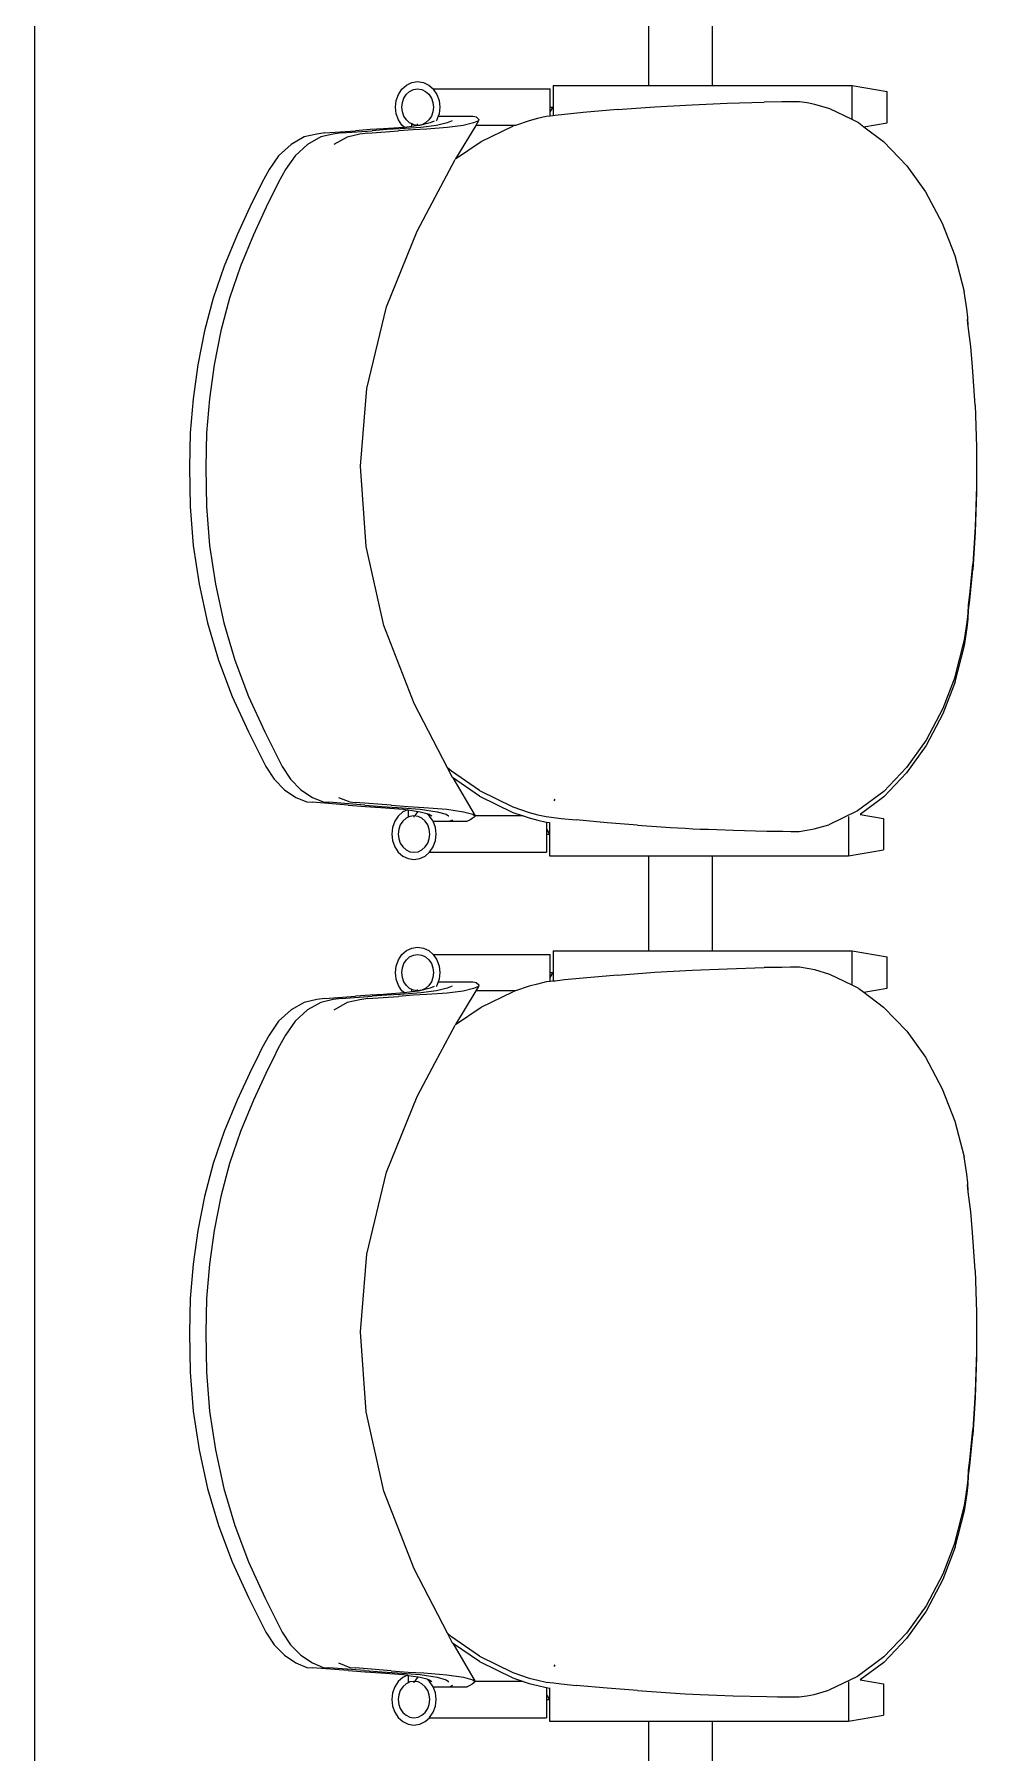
# Model space of a CAD drawing. Header units: millimetres. Extents: x -280308 to 6402717, y -14 to 2073074.
# Drawn here: x 13983 to 14577, y 416813 to 417897 of the extents above; entities that cross this region are included whole.
import ezdxf

# ---------------------------------------------------------------- set-up
doc = ezdxf.new("R2010")
doc.units = ezdxf.units.MM
doc.layers.get('0').update_dxf_attribs({"lineweight": 0})
doc.layers.add('A-ALINE-6', color=117, linetype='Continuous', lineweight=9)
doc.layers.add('A-FURN-EQPM', color=177, linetype='Continuous', lineweight=0)

# ---------------------------------------------------------------- blocks, each defined once
blk = doc.blocks.new('A$C7a9db0a0')
at = {"layer": 'A-ALINE-6'}
blk.add_lwpolyline([(59847.8, -9961), (59847.8, -5886), (59997.8, -5886), (59997.8, -9961)], close=True, dxfattribs=at)
blk = doc.blocks.new('A$C2642848c')
at = {"color": 0, "linetype": 'ByBlock', "lineweight": -2}
for p, q in [((0, 516), (0, 581.6)), ((40, 516), (40, 581.6)), ((-159.5, 506.4), (-158.1, 510.3)), ((-158.1, 510.3), (-155.9, 513.7)), ((-155.9, 513.7), (-153, 516.2)), ((-154.6, 508), (-153, 510.4)), ((-153, 516.2), (-149.6, 517.8)), ((-153, 510.4), (-151, 512.2)), ((-151, 512.2), (-148.6, 513.4)), ((-149.6, 517.8), (-146, 518.4)), ((-148.6, 513.4), (-146, 513.8)), ((-146, 518.4), (-142.3, 517.8)), ((-146, 513.8), (-143.4, 513.4)), ((-143.4, 513.4), (-141, 512.2)), ((-142.3, 517.8), (-139, 516.2)), ((-141, 512.2), (-138.9, 510.4)), ((-139, 516.2), (-136.2, 513.8)), ((-138.9, 510.4), (-137.3, 508)), ((-136.2, 513.8), (-136.1, 513.7)), ((-136.2, 513.8), (-62.4, 513.8)), ((-136.1, 513.7), (-133.8, 510.3)), ((-133.8, 510.3), (-132.4, 506.4)), ((-62.4, 496.7), (-62.4, 513.8)), ((-60.5, 516), (0, 516)), ((-60.5, 516), (-60.5, 496.9)), ((0, 516), (40, 516)), ((40, 516), (128.2, 516)), ((128.2, 516), (150.2, 512.2)), ((128.2, 494.4), (128.2, 516)), ((150.2, 492.4), (150.2, 512.2)), ((-160, 502.3), (-159.5, 506.4)), ((-159.5, 498.1), (-160, 502.3)), ((-156, 502.3), (-155.6, 505.3)), ((-155.6, 499.3), (-156, 502.3)), ((-155.6, 505.3), (-154.6, 508)), ((-154.6, 496.5), (-155.6, 499.3)), ((-137.3, 508), (-136.3, 505.3)), ((-136.3, 499.3), (-137.3, 496.5)), ((-136.3, 505.3), (-136, 502.3)), ((-136, 502.3), (-136.3, 499.3)), ((-132.4, 506.4), (-132, 502.3)), ((-132, 502.3), (-132.4, 498.1)), ((-62.4, 502.3), (-60.5, 502.3)), ((-62.4, 499.3), (-60.5, 502.3)), ((-41.5, 498.9), (-53.2, 497.7)), ((-19.8, 500.8), (-41.5, 498.9)), ((-19.8, 500.8), (3.8, 502.5)), ((3.8, 502.5), (27.3, 503.8)), ((27.3, 503.8), (49.3, 504.7)), ((49.3, 504.7), (72.7, 505.5)), ((83.8, 505.6), (72.7, 505.5)), ((89.3, 505.7), (83.8, 505.6)), ((94.9, 505.7), (89.3, 505.7)), ((99.8, 505), (94.9, 505.7)), ((104.7, 504), (99.8, 505)), ((114.2, 501.2), (104.7, 504)), ((128.2, 494.4), (114.2, 501.2)), ((-176, 488.1), (-185.1, 487.4)), ((-167.4, 488.6), (-176, 488.1)), ((-165.5, 488.1), (-174.6, 487.4)), ((-154.6, 489.5), (-167.4, 488.6)), ((-156.9, 488.6), (-165.5, 488.1)), ((-158.1, 494.2), (-159.5, 498.1)), ((-155.9, 490.9), (-158.1, 494.2)), ((-148.8, 488), (-158, 487.3)), ((-144, 489.5), (-156.9, 488.6)), ((-154.3, 489.5), (-155.9, 490.9)), ((-153, 494.2), (-154.6, 496.5)), ((-154.3, 489.5), (-154.6, 489.5)), ((-149.6, 490.1), (-154.3, 489.5)), ((-151, 492.3), (-153, 494.2)), ((-149.6, 491.7), (-151, 492.3)), ((-148.6, 491.2), (-149.6, 491.7)), ((-149.6, 490.1), (-149.6, 491.7)), ((-145.4, 490.7), (-149.6, 490.1)), ((-140.2, 488.5), (-148.8, 488)), ((-146, 490.8), (-148.6, 491.2)), ((-146, 490.8), (-146, 491.7)), ((-143.4, 491.2), (-146, 490.8)), ((-144.6, 490.8), (-145.4, 490.7)), ((-138.1, 492.4), (-144.6, 490.8)), ((-134, 490.8), (-144, 489.5)), ((-141, 492.3), (-143.4, 491.2)), ((-138.9, 494.2), (-141, 492.3)), ((-127.4, 489.4), (-140.2, 488.5)), ((-137.3, 496.5), (-138.9, 494.2)), ((-135.5, 493.5), (-138.1, 492.4)), ((-133.8, 494.2), (-134.3, 493.5)), ((-127.4, 492.4), (-134, 490.8)), ((-133, 496.5), (-133.8, 494.2)), ((-132.4, 498.1), (-133, 496.5)), ((-133, 496.5), (-129.2, 496.5)), ((-129.2, 496.5), (-127.8, 496.5)), ((-129.2, 496.5), (-127.9, 496.5)), ((-127.8, 496.5), (-111.2, 496.5)), ((-124.2, 493.7), (-127.4, 492.4)), ((-117.3, 490.7), (-127.4, 489.4)), ((-124.2, 493.7), (-124.2, 493.7)), ((-109.2, 490.8), (-122, 469.6)), ((-110.7, 492.3), (-117.3, 490.7)), ((-111.2, 496.5), (-109.9, 496.3)), ((-107.5, 493.6), (-110.7, 492.3)), ((-109.9, 496.3), (-109.1, 496.1)), ((-107.5, 493.6), (-109.2, 490.8)), ((-84.2, 490.8), (-109.2, 490.8)), ((-109.1, 496.1), (-107.3, 494.6)), ((-107.3, 494.6), (-107.5, 493.6)), ((-105.9, 480.6), (-85.9, 490.2)), ((-84.2, 490.8), (-85.9, 490.2)), ((-75.6, 493.7), (-84.2, 490.8)), ((-70.3, 495.1), (-75.6, 493.7)), ((-64.9, 496.4), (-70.3, 495.1)), ((-62.4, 496.7), (-64.9, 496.4)), ((-60.5, 496.9), (-62.4, 496.7)), ((-59.1, 497), (-60.5, 496.9)), ((-53.2, 497.7), (-59.1, 497)), ((132.4, 492.3), (128.2, 494.4)), ((132.4, 492.3), (135.6, 489.9)), ((135.6, 489.9), (150.2, 492.4)), ((135.6, 489.9), (148, 480.6)), ((-225.8, 478.8), (-233.7, 471.6)), ((-217.5, 483.5), (-225.8, 478.8)), ((-215.5, 478.8), (-223.3, 471.6)), ((-209.6, 485.3), (-217.5, 483.5)), ((-207.1, 483.5), (-215.5, 478.8)), ((-204.5, 486), (-209.6, 485.3)), ((-199.2, 485.3), (-207.1, 483.5)), ((-204.5, 486), (-185.1, 487.4)), ((-194.1, 486), (-199.2, 485.3)), ((-190.4, 483.4), (-198.8, 478.7)), ((-194.1, 486), (-174.6, 487.4)), ((-182.5, 485.2), (-190.4, 483.4)), ((-177.4, 485.9), (-182.5, 485.2)), ((-177.4, 485.9), (-158, 487.3)), ((-122, 469.6), (-105.9, 480.6)), ((148, 480.6), (162.7, 465.3)), ((-233.7, 471.6), (-239.7, 462.9)), ((-223.3, 471.6), (-229.4, 462.9)), ((-134.8, 445.6), (-122.2, 469.2)), ((-122, 469.6), (-122.2, 469.2)), ((-239.7, 462.9), (-244.2, 454.6)), ((-229.4, 462.9), (-233.9, 454.6)), ((162.7, 465.3), (174.5, 448.9)), ((-247.5, 448), (-250.8, 441.4)), ((-244.2, 454.6), (-247.5, 448)), ((-237.2, 448), (-240.5, 441.4)), ((-233.9, 454.6), (-237.2, 448)), ((-146.2, 424.1), (-134.8, 445.6)), ((174.5, 448.9), (185.1, 429)), ((-250.8, 441.4), (-259.9, 421.8)), ((-240.5, 441.4), (-249.6, 421.8)), ((-165.6, 376.4), (-146.2, 424.1)), ((185.1, 429), (193, 408.6)), ((-259.9, 421.8), (-268, 402)), ((-249.6, 421.8), (-257.7, 402)), ((-268, 402), (-274.9, 381.8)), ((-257.7, 402), (-264.6, 381.8)), ((193, 408.6), (198.8, 386)), ((-274.9, 381.8), (-280.4, 361.1)), ((-264.6, 381.8), (-270.1, 361.1)), ((200.5, 375.1), (198.8, 386)), ((-178, 324.7), (-165.6, 376.4)), ((201.1, 369.6), (200.5, 375.1)), ((201.5, 364.1), (201.1, 369.6)), ((-280.4, 361.1), (-284.6, 339.7)), ((-270.1, 361.1), (-274.3, 339.7)), ((201.1, 366.1), (200.9, 368.4)), ((201.3, 364.1), (201.1, 366.1)), ((202.3, 357.7), (201.5, 364.1)), ((203, 351.3), (202.3, 357.7)), ((204.2, 338.4), (203, 351.3)), ((-284.6, 339.7), (-287.6, 318.3)), ((-274.3, 339.7), (-277.3, 318.3)), ((205.8, 314.3), (204.2, 338.4)), ((-287.6, 318.3), (-289.4, 296.8)), ((-277.3, 318.3), (-279.1, 296.8)), ((-182, 275.7), (-178, 324.7)), ((205.8, 314.3), (206.7, 288.1)), ((-289.4, 296.8), (-290, 275.1)), ((-279.1, 296.8), (-279.7, 275.1)), ((206.7, 288.1), (206.7, 284.7)), ((206.7, 284.7), (206.7, 284.7)), ((206.7, 284.7), (206.7, 263.1)), ((-290, 275.1), (-289.5, 250.3)), ((-279.7, 275.1), (-279.2, 250.3)), ((-178.5, 225.2), (-182, 275.7)), ((206.7, 263.1), (205.8, 237.6)), ((206.7, 263.1), (206.7, 259.7)), ((-289.5, 250.3), (-287.5, 225.7)), ((-279.2, 250.3), (-277.2, 225.7)), ((206.7, 259.7), (205.8, 234.2)), ((205.8, 237.6), (204.3, 214)), ((205.8, 234.2), (204.3, 210.5)), ((-287.5, 225.7), (-283.9, 201.3)), ((-277.2, 225.7), (-273.6, 201.3)), ((-167.2, 175.2), (-178.5, 225.2)), ((203.1, 201.2), (204.3, 214)), ((203.1, 197.7), (204.3, 210.5)), ((-283.9, 201.3), (-278.6, 176.9)), ((-273.6, 201.3), (-268.3, 176.9)), ((202.4, 194.8), (203.1, 201.2)), ((202.4, 191.3), (203.1, 197.7)), ((201.3, 182.8), (201.7, 188.4)), ((201.3, 179.4), (201.7, 185)), ((201.7, 188.4), (202.4, 194.8)), ((201.7, 185), (202.4, 191.3)), ((-278.6, 176.9), (-271.6, 153.5)), ((-268.3, 176.9), (-261.3, 153.5)), ((-148.1, 126.1), (-167.2, 175.2)), ((199, 166.2), (200.7, 177.3)), ((199, 162.7), (200.7, 173.8)), ((200.7, 177.3), (201.3, 182.8)), ((200.7, 173.8), (201.3, 179.4)), ((193.2, 143.2), (199, 166.2)), ((193.2, 139.8), (199, 162.7)), ((-271.6, 153.5), (-262.9, 130.6)), ((-261.3, 153.5), (-252.6, 130.6)), ((193.2, 143.2), (185.5, 122.9)), ((-262.9, 130.6), (-252.6, 108.2)), ((-252.6, 130.6), (-242.3, 108.2)), ((193.2, 139.8), (185.5, 119.5)), ((-127.1, 85.5), (-148.1, 126.1)), ((185.5, 122.9), (174.9, 102.9)), ((185.5, 119.5), (174.9, 99.5)), ((-252.6, 108.2), (-241.8, 86.3)), ((-242.3, 108.2), (-231.4, 86.3)), ((174.9, 102.9), (162.5, 85.7)), ((174.9, 99.5), (162.5, 82.3)), ((-241.8, 86.3), (-236.5, 78.3)), ((-236.5, 78.3), (-229.9, 71.7)), ((-231.4, 86.3), (-226.2, 78.3)), ((-226.2, 78.3), (-219.6, 71.7)), ((-124.7, 83.3), (-127.1, 85.5)), ((-123.9, 79.3), (-127.1, 85.5)), ((-106.9, 71.1), (-124.7, 83.3)), ((-106.9, 67.7), (-123.9, 79.3)), ((-123.8, 79.2), (-123.9, 79.3)), ((-123.8, 79.2), (-109.7, 55.2)), ((162.5, 85.7), (148.1, 70.6)), ((162.5, 82.3), (148.1, 67.1)), ((-229.9, 71.7), (-222.8, 66.8)), ((-222.8, 66.8), (-215.9, 64)), ((-219.6, 71.7), (-212.4, 66.8)), ((-212.4, 66.8), (-205.5, 64)), ((-195.8, 66.8), (-188.8, 64)), ((-106.9, 71.1), (-85.8, 60.8)), ((-106.9, 67.7), (-85.8, 57.4)), ((-59.9, 64.6), (-59.2, 65.7)), ((148.1, 70.6), (131.6, 58.3)), ((148.1, 67.1), (133.3, 56.1)), ((-215.9, 64), (-212.3, 63.8)), ((-189.7, 62), (-212.3, 63.8)), ((-205.5, 64), (-201.9, 63.8)), ((-179.3, 62), (-201.9, 63.8)), ((-189.7, 62), (-179.1, 61.2)), ((-188.8, 64), (-185.2, 63.7)), ((-162.6, 61.9), (-185.2, 63.7)), ((-179.3, 62), (-168.6, 61.2)), ((-179.1, 61.2), (-169.2, 60.5)), ((-169.2, 60.5), (-154.9, 59.5)), ((-168.6, 61.2), (-158.7, 60.5)), ((-162.6, 61.9), (-151.9, 61.1)), ((-158.2, 55.1), (-160.4, 51.8)), ((-158.7, 60.5), (-144.3, 59.5)), ((-155.3, 57.7), (-158.2, 55.1)), ((-152.3, 59.1), (-155.3, 57.7)), ((-154.9, 59.5), (-152.3, 59.1)), ((-151.9, 54.3), (-153.3, 53.7)), ((-152.3, 59.1), (-151.9, 59)), ((-151.9, 61.1), (-142, 60.5)), ((-151.9, 59), (-151.9, 54.3)), ((-151.9, 59), (-145.6, 58)), ((-150.8, 54.8), (-151.9, 54.3)), ((-148.3, 55.2), (-150.8, 54.8)), ((-145.7, 54.8), (-148.3, 55.2)), ((-148.3, 55.2), (-148.3, 54.3)), ((-147.5, 55.4), (-145.6, 58)), ((-143.3, 53.7), (-145.7, 54.8)), ((-145.6, 58), (-144.4, 57.8)), ((-144.4, 57.8), (-140.1, 56.7)), ((-144.3, 59.5), (-133.7, 57.8)), ((-142, 60.5), (-127.6, 59.4)), ((-138.4, 55.1), (-140.1, 56.7)), ((-140.1, 56.7), (-138.6, 56.2)), ((-138.6, 56.2), (-137.1, 55.2)), ((-136.2, 51.8), (-138.4, 55.1)), ((-133.7, 57.8), (-127.9, 56.2)), ((-127.9, 56.2), (-126.4, 55.2)), ((-127.6, 59.4), (-117.1, 57.8)), ((-126.4, 55.2), (-126.3, 55.2)), ((-117.1, 57.8), (-111.2, 56.2)), ((-110.3, 54.4), (-111.5, 53.5)), ((-111.2, 56.2), (-109.7, 55.1)), ((-109.7, 55.1), (-110.3, 54.4)), ((-109.7, 55.2), (-109.7, 55.1)), ((-79.4, 55.2), (-109.7, 55.2)), ((-85.8, 60.8), (-75.5, 57.3)), ((-85.8, 57.4), (-79.4, 55.2)), ((-79.4, 55.2), (-75.5, 53.9)), ((-75.5, 57.3), (-70.1, 55.9)), ((-70.1, 55.9), (-64.8, 54.7)), ((-64.8, 54.7), (-60, 54.2)), ((131.6, 58.3), (113.4, 49.6)), ((125.9, 54.9), (125.9, 30)), ((133.3, 56.1), (147.9, 53.6)), ((133.3, 56.1), (133.3, 56.1)), ((-161.8, 47.9), (-162.3, 43.7)), ((-162.3, 43.7), (-161.8, 39.6)), ((-160.4, 51.8), (-161.8, 47.9)), ((-157.9, 46.7), (-158.3, 43.7)), ((-158.3, 43.7), (-157.9, 40.7)), ((-156.9, 49.5), (-157.9, 46.7)), ((-155.3, 51.8), (-156.9, 49.5)), ((-153.3, 53.7), (-155.3, 51.8)), ((-141.2, 51.8), (-143.3, 53.7)), ((-139.6, 49.5), (-141.2, 51.8)), ((-138.6, 46.7), (-139.6, 49.5)), ((-138.3, 43.7), (-138.6, 46.7)), ((-138.6, 40.7), (-138.3, 43.7)), ((-136.2, 51.8), (-125.7, 51.8)), ((-136.1, 51.8), (-136.2, 51.8)), ((-134.7, 47.9), (-136.1, 51.8)), ((-134.3, 43.7), (-134.7, 47.9)), ((-134.7, 39.6), (-134.3, 43.7)), ((-131.5, 51.8), (-125.6, 51.8)), ((-125.6, 51.8), (-125.7, 51.8)), ((-124, 52.5), (-125.6, 51.8)), ((-125.6, 51.8), (-114.8, 51.8)), ((-113.1, 52.5), (-114.8, 51.8)), ((-111.5, 53.5), (-113.1, 52.5)), ((-75.5, 53.9), (-70.1, 52.5)), ((-70.1, 52.5), (-64.8, 51.3)), ((-64.8, 51.3), (-64.7, 51.3)), ((-64.7, 51.3), (-62.8, 51)), ((-64.7, 51.3), (-64.7, 32.2)), ((-64.7, 46.7), (-62.8, 43.7)), ((-64.7, 43.7), (-62.8, 43.7)), ((-62.8, 51.1), (-62.8, 51)), ((-62.8, 51), (-62.8, 30)), ((-60, 54.2), (-55.3, 53.6)), ((-55.3, 53.6), (-45.9, 52.6)), ((-26.4, 50.9), (-45.9, 52.6)), ((-7.2, 49.4), (-26.4, 50.9)), ((-7.2, 49.4), (13.5, 47.9)), ((13.5, 47.9), (22.9, 47.4)), ((22.9, 47.4), (27.6, 47.1)), ((27.6, 47.1), (32.4, 46.9)), ((32.4, 46.9), (37.6, 46.7)), ((37.6, 46.7), (42.8, 46.5)), ((42.8, 46.5), (53.1, 46.1)), ((53.1, 46.1), (74.3, 45.6)), ((74.3, 45.6), (81, 45.5)), ((81, 45.5), (84.5, 45.5)), ((84.5, 45.5), (89.6, 45.4)), ((89.6, 45.4), (94.7, 45.4)), ((94.7, 45.4), (99.6, 46.1)), ((99.6, 46.1), (104.3, 47)), ((104.3, 47), (113.4, 49.6)), ((147.9, 53.6), (147.9, 33.8)), ((-161.8, 39.6), (-160.4, 35.7)), ((-160.4, 35.7), (-158.2, 32.3)), ((-157.9, 40.7), (-156.9, 38)), ((-156.9, 38), (-155.3, 35.6)), ((-155.3, 35.6), (-153.3, 33.8)), ((-153.3, 33.8), (-150.8, 32.6)), ((-150.8, 32.6), (-148.3, 32.2)), ((-148.3, 32.2), (-145.7, 32.6)), ((-145.7, 32.6), (-143.3, 33.8)), ((-143.3, 33.8), (-141.2, 35.6)), ((-141.2, 35.6), (-139.6, 38)), ((-139.6, 38), (-138.6, 40.7)), ((-138.4, 32.3), (-136.1, 35.7)), ((-136.1, 35.7), (-134.7, 39.6)), ((125.9, 30), (147.9, 33.8)), ((-158.2, 32.3), (-155.3, 29.8)), ((-155.3, 29.8), (-151.9, 28.2)), ((-151.9, 28.2), (-148.3, 27.6)), ((-148.3, 27.6), (-144.6, 28.2)), ((-144.6, 28.2), (-141.3, 29.8)), ((-141.3, 29.8), (-138.5, 32.2)), ((-138.5, 32.2), (-138.4, 32.3)), ((-138.5, 32.2), (-64.7, 32.2)), ((-62.8, 30), (0, 30)), ((0, -30), (0, 30)), ((0, 30), (40, 30)), ((40, -30), (40, 30)), ((40, 30), (125.9, 30)), ((-158.1, -35.7), (-155.9, -32.3)), ((-155.9, -32.3), (-153, -29.8)), ((-153, -29.8), (-149.6, -28.2)), ((-149.6, -28.2), (-146, -27.6)), ((-148.6, -32.6), (-146, -32.2)), ((-146, -27.6), (-142.3, -28.2)), ((-146, -32.2), (-143.4, -32.6)), ((-142.3, -28.2), (-139, -29.8)), ((-139, -29.8), (-136.2, -32.2)), ((-136.2, -32.2), (-136.1, -32.3)), ((-136.2, -32.2), (-62.4, -32.2)), ((-136.1, -32.3), (-133.8, -35.7)), ((-62.4, -49.3), (-62.4, -32.2)), ((-60.5, -30), (0, -30)), ((-60.5, -30), (-60.5, -49.1)), ((0, -30), (40, -30)), ((40, -30), (128.2, -30)), ((128.2, -30), (150.2, -33.8)), ((128.2, -51.6), (128.2, -30)), ((-160, -43.7), (-159.5, -39.6)), ((-159.5, -39.6), (-158.1, -35.7)), ((-156, -43.7), (-155.6, -40.7)), ((-155.6, -40.7), (-154.6, -38)), ((-154.6, -38), (-153, -35.6)), ((-153, -35.6), (-151, -33.8)), ((-151, -33.8), (-148.6, -32.6)), ((-143.4, -32.6), (-141, -33.8)), ((-141, -33.8), (-138.9, -35.6)), ((-138.9, -35.6), (-137.3, -38)), ((-137.3, -38), (-136.3, -40.7)), ((-136.3, -40.7), (-136, -43.7)), ((-133.8, -35.7), (-132.4, -39.6)), ((-132.4, -39.6), (-132, -43.7)), ((3.8, -43.5), (27.3, -42.2)), ((27.3, -42.2), (49.3, -41.3)), ((49.3, -41.3), (72.7, -40.5)), ((83.8, -40.4), (72.7, -40.5)), ((89.3, -40.3), (83.8, -40.4)), ((94.9, -40.3), (89.3, -40.3)), ((99.8, -41), (94.9, -40.3)), ((104.7, -42), (99.8, -41)), ((114.2, -44.8), (104.7, -42)), ((150.2, -53.6), (150.2, -33.8)), ((-159.5, -47.9), (-160, -43.7)), ((-158.1, -51.8), (-159.5, -47.9)), ((-155.9, -55.1), (-158.1, -51.8)), ((-155.6, -46.7), (-156, -43.7)), ((-154.6, -49.5), (-155.6, -46.7)), ((-153, -51.8), (-154.6, -49.5)), ((-151, -53.7), (-153, -51.8)), ((-149.6, -54.3), (-151, -53.7)), ((-138.1, -53.6), (-144.6, -55.2)), ((-141, -53.7), (-143.4, -54.8)), ((-138.9, -51.8), (-141, -53.7)), ((-137.3, -49.5), (-138.9, -51.8)), ((-135.5, -52.5), (-138.1, -53.6)), ((-136.3, -46.7), (-137.3, -49.5)), ((-136, -43.7), (-136.3, -46.7)), ((-133.8, -51.8), (-134.3, -52.5)), ((-127.4, -53.6), (-134, -55.2)), ((-133, -49.5), (-133.8, -51.8)), ((-132.4, -47.9), (-133, -49.5)), ((-133, -49.5), (-129.2, -49.5)), ((-132, -43.7), (-132.4, -47.9)), ((-129.2, -49.5), (-127.8, -49.5)), ((-129.2, -49.5), (-127.9, -49.5)), ((-127.8, -49.5), (-111.2, -49.5)), ((-124.2, -52.3), (-127.4, -53.6)), ((-124.2, -52.3), (-124.2, -52.3)), ((-110.7, -53.7), (-117.3, -55.3)), ((-111.2, -49.5), (-109.9, -49.7)), ((-107.5, -52.4), (-110.7, -53.7)), ((-109.9, -49.7), (-109.1, -49.9)), ((-107.5, -52.4), (-109.2, -55.2)), ((-109.1, -49.9), (-107.3, -51.4)), ((-107.3, -51.4), (-107.5, -52.4)), ((-75.6, -52.3), (-84.2, -55.2)), ((-70.3, -50.9), (-75.6, -52.3)), ((-64.9, -49.6), (-70.3, -50.9)), ((-62.4, -49.3), (-64.9, -49.6)), ((-62.4, -43.7), (-60.5, -43.7)), ((-62.4, -46.7), (-60.5, -43.7)), ((-60.5, -49.1), (-62.4, -49.3)), ((-59.1, -49), (-60.5, -49.1)), ((-53.2, -48.3), (-59.1, -49)), ((-41.5, -47.1), (-53.2, -48.3)), ((-19.8, -45.2), (-41.5, -47.1)), ((-19.8, -45.2), (3.8, -43.5)), ((128.2, -51.6), (114.2, -44.8)), ((132.4, -53.7), (128.2, -51.6)), ((132.4, -53.7), (135.6, -56.1)), ((135.6, -56.1), (150.2, -53.6)), ((-217.5, -62.5), (-225.8, -67.2)), ((-209.6, -60.7), (-217.5, -62.5)), ((-207.1, -62.5), (-215.5, -67.2)), ((-204.5, -60), (-209.6, -60.7)), ((-199.2, -60.7), (-207.1, -62.5)), ((-204.5, -60), (-185.1, -58.6)), ((-194.1, -60), (-199.2, -60.7)), ((-190.4, -62.6), (-198.8, -67.3)), ((-194.1, -60), (-174.6, -58.6)), ((-182.5, -60.8), (-190.4, -62.6)), ((-176, -57.9), (-185.1, -58.6)), ((-177.4, -60.1), (-182.5, -60.8)), ((-177.4, -60.1), (-158, -58.7)), ((-167.4, -57.4), (-176, -57.9)), ((-165.5, -57.9), (-174.6, -58.6)), ((-154.6, -56.5), (-167.4, -57.4)), ((-156.9, -57.4), (-165.5, -57.9)), ((-148.8, -58), (-158, -58.7)), ((-144, -56.5), (-156.9, -57.4)), ((-154.3, -56.5), (-155.9, -55.1)), ((-154.3, -56.5), (-154.6, -56.5)), ((-149.6, -55.9), (-154.3, -56.5)), ((-148.6, -54.8), (-149.6, -54.3)), ((-149.6, -55.9), (-149.6, -54.3)), ((-145.4, -55.3), (-149.6, -55.9)), ((-140.2, -57.5), (-148.8, -58)), ((-146, -55.2), (-148.6, -54.8)), ((-146, -55.2), (-146, -54.3)), ((-143.4, -54.8), (-146, -55.2)), ((-144.6, -55.2), (-145.4, -55.3)), ((-134, -55.2), (-144, -56.5)), ((-127.4, -56.6), (-140.2, -57.5)), ((-117.3, -55.3), (-127.4, -56.6)), ((-109.2, -55.2), (-122, -76.4)), ((-84.2, -55.2), (-109.2, -55.2)), ((-105.9, -65.4), (-85.9, -55.8)), ((-84.2, -55.2), (-85.9, -55.8)), ((135.6, -56.1), (148, -65.4)), ((-233.7, -74.4), (-239.7, -83.1)), ((-225.8, -67.2), (-233.7, -74.4)), ((-223.3, -74.4), (-229.4, -83.1)), ((-215.5, -67.2), (-223.3, -74.4)), ((-122, -76.4), (-105.9, -65.4)), ((148, -65.4), (162.7, -80.7)), ((-239.7, -83.1), (-244.2, -91.4)), ((-229.4, -83.1), (-233.9, -91.4)), ((-134.8, -100.4), (-122.2, -76.8)), ((-122, -76.4), (-122.2, -76.8)), ((162.7, -80.7), (174.5, -97.1)), ((-244.2, -91.4), (-247.5, -98)), ((-233.9, -91.4), (-237.2, -98)), ((174.5, -97.1), (185.1, -117)), ((-250.8, -104.6), (-259.9, -124.2)), ((-247.5, -98), (-250.8, -104.6)), ((-240.5, -104.6), (-249.6, -124.2)), ((-237.2, -98), (-240.5, -104.6)), ((-146.2, -121.9), (-134.8, -100.4)), ((185.1, -117), (193, -137.4)), ((-259.9, -124.2), (-268, -144)), ((-249.6, -124.2), (-257.7, -144)), ((-165.6, -169.6), (-146.2, -121.9)), ((193, -137.4), (198.8, -160)), ((-268, -144), (-274.9, -164.2)), ((-257.7, -144), (-264.6, -164.2)), ((200.5, -170.9), (198.8, -160)), ((-274.9, -164.2), (-280.4, -184.9)), ((-264.6, -164.2), (-270.1, -184.9)), ((-178, -221.3), (-165.6, -169.6)), ((201.1, -176.4), (200.5, -170.9)), ((201.1, -179.9), (200.9, -177.6)), ((201.5, -181.9), (201.1, -176.4)), ((201.3, -181.9), (201.1, -179.9)), ((202.3, -188.3), (201.5, -181.9)), ((-280.4, -184.9), (-284.6, -206.3)), ((-270.1, -184.9), (-274.3, -206.3)), ((203, -194.7), (202.3, -188.3)), ((204.2, -207.6), (203, -194.7)), ((-284.6, -206.3), (-287.6, -227.7)), ((-274.3, -206.3), (-277.3, -227.7)), ((205.8, -231.7), (204.2, -207.6)), ((-182, -270.3), (-178, -221.3)), ((-287.6, -227.7), (-289.4, -249.2)), ((-277.3, -227.7), (-279.1, -249.2)), ((205.8, -231.7), (206.7, -257.9)), ((-289.4, -249.2), (-290, -270.9)), ((-279.1, -249.2), (-279.7, -270.9)), ((206.7, -257.9), (206.7, -261.3)), ((-290, -270.9), (-289.5, -295.7)), ((-279.7, -270.9), (-279.2, -295.7)), ((-178.5, -320.8), (-182, -270.3)), ((206.7, -261.3), (206.7, -261.3)), ((206.7, -261.3), (206.7, -282.9)), ((206.7, -282.9), (205.8, -308.4)), ((206.7, -286.3), (205.8, -311.8)), ((206.7, -282.9), (206.7, -286.3)), ((-289.5, -295.7), (-287.5, -320.3)), ((-279.2, -295.7), (-277.2, -320.3)), ((205.8, -308.4), (204.3, -332)), ((205.8, -311.8), (204.3, -335.5)), ((-287.5, -320.3), (-283.9, -344.7)), ((-277.2, -320.3), (-273.6, -344.7)), ((-167.2, -370.8), (-178.5, -320.8)), ((203.1, -344.8), (204.3, -332)), ((203.1, -348.3), (204.3, -335.5)), ((-283.9, -344.7), (-278.6, -369.1)), ((-273.6, -344.7), (-268.3, -369.1)), ((202.4, -351.2), (203.1, -344.8)), ((201.3, -363.2), (201.7, -357.6)), ((201.7, -357.6), (202.4, -351.2)), ((201.7, -361), (202.4, -354.7)), ((202.4, -354.7), (203.1, -348.3)), ((200.7, -368.7), (201.3, -363.2)), ((200.7, -372.2), (201.3, -366.6)), ((201.3, -366.6), (201.7, -361)), ((-278.6, -369.1), (-271.6, -392.5)), ((-268.3, -369.1), (-261.3, -392.5)), ((-148.1, -419.9), (-167.2, -370.8)), ((199, -379.8), (200.7, -368.7)), ((199, -383.3), (200.7, -372.2)), ((193.2, -402.8), (199, -379.8)), ((193.2, -406.2), (199, -383.3)), ((-271.6, -392.5), (-262.9, -415.4)), ((-261.3, -392.5), (-252.6, -415.4)), ((193.2, -402.8), (185.5, -423.1)), ((193.2, -406.2), (185.5, -426.5)), ((-262.9, -415.4), (-252.6, -437.8)), ((-252.6, -415.4), (-242.3, -437.8)), ((-127.1, -460.5), (-148.1, -419.9)), ((185.5, -423.1), (174.9, -443.1)), ((185.5, -426.5), (174.9, -446.5)), ((-252.6, -437.8), (-241.8, -459.7)), ((-242.3, -437.8), (-231.4, -459.7)), ((174.9, -443.1), (162.5, -460.3)), ((174.9, -446.5), (162.5, -463.7)), ((-241.8, -459.7), (-236.5, -467.7)), ((-231.4, -459.7), (-226.2, -467.7)), ((-124.7, -462.7), (-127.1, -460.5)), ((-123.9, -466.7), (-127.1, -460.5)), ((-106.9, -474.9), (-124.7, -462.7)), ((162.5, -460.3), (148.1, -475.4)), ((162.5, -463.7), (148.1, -478.9)), ((-236.5, -467.7), (-229.9, -474.3)), ((-229.9, -474.3), (-222.8, -479.2)), ((-226.2, -467.7), (-219.6, -474.3)), ((-219.6, -474.3), (-212.4, -479.2)), ((-106.9, -478.3), (-123.9, -466.7)), ((-123.8, -466.8), (-123.9, -466.7)), ((-123.8, -466.8), (-109.7, -490.8)), ((-106.9, -474.9), (-85.8, -485.2)), ((148.1, -475.4), (131.6, -487.7)), ((-222.8, -479.2), (-215.9, -482)), ((-215.9, -482), (-212.3, -482.2)), ((-212.4, -479.2), (-205.5, -482)), ((-189.7, -484), (-212.3, -482.2)), ((-205.5, -482), (-201.9, -482.2)), ((-179.3, -484), (-201.9, -482.2)), ((-195.8, -479.2), (-188.8, -482)), ((-189.7, -484), (-179.1, -484.8)), ((-188.8, -482), (-185.2, -482.3)), ((-162.6, -484.1), (-185.2, -482.3)), ((-179.3, -484), (-168.6, -484.8)), ((-179.1, -484.8), (-169.2, -485.5)), ((-169.2, -485.5), (-154.9, -486.5)), ((-168.6, -484.8), (-158.7, -485.5)), ((-162.6, -484.1), (-151.9, -484.9)), ((-158.7, -485.5), (-144.3, -486.5)), ((-152.3, -486.9), (-155.3, -488.3)), ((-154.9, -486.5), (-152.3, -486.9)), ((-152.3, -486.9), (-151.9, -487)), ((-151.9, -484.9), (-142, -485.5)), ((-151.9, -487), (-151.9, -491.7)), ((-151.9, -487), (-145.6, -488)), ((-144.3, -486.5), (-133.7, -488.2)), ((-142, -485.5), (-127.6, -486.6)), ((-127.6, -486.6), (-117.1, -488.2)), ((-106.9, -478.3), (-85.8, -488.6)), ((-85.8, -485.2), (-75.5, -488.7)), ((-59.9, -481.4), (-59.2, -480.3)), ((131.6, -487.7), (113.4, -496.4)), ((148.1, -478.9), (133.3, -489.9)), ((-161.8, -498.1), (-162.3, -502.3)), ((-160.4, -494.2), (-161.8, -498.1)), ((-158.2, -490.9), (-160.4, -494.2)), ((-155.3, -488.3), (-158.2, -490.9)), ((-156.9, -496.5), (-157.9, -499.3)), ((-155.3, -494.2), (-156.9, -496.5)), ((-153.3, -492.3), (-155.3, -494.2)), ((-151.9, -491.7), (-153.3, -492.3)), ((-150.8, -491.2), (-151.9, -491.7)), ((-148.3, -490.8), (-150.8, -491.2)), ((-145.7, -491.2), (-148.3, -490.8)), ((-148.3, -490.8), (-148.3, -491.7)), ((-147.5, -490.6), (-145.6, -488)), ((-143.3, -492.3), (-145.7, -491.2)), ((-145.6, -488), (-144.4, -488.2)), ((-144.4, -488.2), (-140.1, -489.3)), ((-141.2, -494.2), (-143.3, -492.3)), ((-139.6, -496.5), (-141.2, -494.2)), ((-138.4, -490.9), (-140.1, -489.3)), ((-140.1, -489.3), (-138.6, -489.8)), ((-138.6, -499.3), (-139.6, -496.5)), ((-138.6, -489.8), (-137.1, -490.8)), ((-136.2, -494.2), (-138.4, -490.9)), ((-136.2, -494.2), (-125.7, -494.2)), ((-136.1, -494.2), (-136.2, -494.2)), ((-134.7, -498.1), (-136.1, -494.2)), ((-134.3, -502.3), (-134.7, -498.1)), ((-133.7, -488.2), (-127.9, -489.8)), ((-131.5, -494.2), (-125.6, -494.2)), ((-127.9, -489.8), (-126.4, -490.8)), ((-126.4, -490.8), (-126.3, -490.8)), ((-125.6, -494.2), (-125.7, -494.2)), ((-124, -493.5), (-125.6, -494.2)), ((-125.6, -494.2), (-114.8, -494.2)), ((-117.1, -488.2), (-111.2, -489.8)), ((-113.1, -493.5), (-114.8, -494.2)), ((-111.5, -492.5), (-113.1, -493.5)), ((-110.3, -491.6), (-111.5, -492.5)), ((-111.2, -489.8), (-109.7, -490.9)), ((-109.7, -490.9), (-110.3, -491.6)), ((-109.7, -490.8), (-109.7, -490.9)), ((-79.4, -490.8), (-109.7, -490.8)), ((-85.8, -488.6), (-79.4, -490.8)), ((-79.4, -490.8), (-75.5, -492.1)), ((-75.5, -488.7), (-70.1, -490.1)), ((-75.5, -492.1), (-70.1, -493.5)), ((-70.1, -490.1), (-64.8, -491.3)), ((-70.1, -493.5), (-64.8, -494.7)), ((-64.8, -491.3), (-60, -491.8)), ((-64.8, -494.7), (-64.7, -494.7)), ((-64.7, -494.7), (-62.8, -495)), ((-64.7, -494.7), (-64.7, -513.8)), ((-62.8, -494.9), (-62.8, -495)), ((-62.8, -495), (-62.8, -516)), ((-60, -491.8), (-55.3, -492.4)), ((-55.3, -492.4), (-45.9, -493.4)), ((-26.4, -495.1), (-45.9, -493.4)), ((-7.2, -496.6), (-26.4, -495.1)), ((-7.2, -496.6), (13.5, -498.1)), ((13.5, -498.1), (22.9, -498.6)), ((104.3, -499), (113.4, -496.4)), ((125.9, -491.1), (125.9, -516)), ((133.3, -489.9), (147.9, -492.4)), ((133.3, -489.9), (133.3, -489.9)), ((147.9, -492.4), (147.9, -512.2)), ((-162.3, -502.3), (-161.8, -506.4)), ((-161.8, -506.4), (-160.4, -510.3)), ((-157.9, -499.3), (-158.3, -502.3)), ((-158.3, -502.3), (-157.9, -505.3)), ((-157.9, -505.3), (-156.9, -508)), ((-156.9, -508), (-155.3, -510.4)), ((-141.2, -510.4), (-139.6, -508)), ((-139.6, -508), (-138.6, -505.3)), ((-138.3, -502.3), (-138.6, -499.3)), ((-138.6, -505.3), (-138.3, -502.3)), ((-136.1, -510.3), (-134.7, -506.4)), ((-134.7, -506.4), (-134.3, -502.3)), ((-64.7, -499.3), (-62.8, -502.3)), ((-64.7, -502.3), (-62.8, -502.3)), ((22.9, -498.6), (27.6, -498.9)), ((27.6, -498.9), (32.4, -499.1)), ((32.4, -499.1), (37.6, -499.3)), ((37.6, -499.3), (42.8, -499.5)), ((42.8, -499.5), (53.1, -499.9)), ((53.1, -499.9), (74.3, -500.4)), ((74.3, -500.4), (81, -500.5)), ((81, -500.5), (84.5, -500.5)), ((84.5, -500.5), (89.6, -500.6)), ((89.6, -500.6), (94.7, -500.6)), ((94.7, -500.6), (99.6, -499.9)), ((99.6, -499.9), (104.3, -499)), ((-160.4, -510.3), (-158.2, -513.7)), ((-158.2, -513.7), (-155.3, -516.2)), ((-155.3, -510.4), (-153.3, -512.2)), ((-155.3, -516.2), (-151.9, -517.8)), ((-153.3, -512.2), (-150.8, -513.4)), ((-151.9, -517.8), (-148.3, -518.4)), ((-150.8, -513.4), (-148.3, -513.8)), ((-148.3, -513.8), (-145.7, -513.4)), ((-148.3, -518.4), (-144.6, -517.8)), ((-145.7, -513.4), (-143.3, -512.2)), ((-144.6, -517.8), (-141.3, -516.2)), ((-143.3, -512.2), (-141.2, -510.4)), ((-141.3, -516.2), (-138.5, -513.8)), ((-138.5, -513.8), (-138.4, -513.7)), ((-138.5, -513.8), (-64.7, -513.8)), ((-138.4, -513.7), (-136.1, -510.3)), ((-62.8, -516), (0, -516)), ((0, -576), (0, -516)), ((0, -516), (40, -516)), ((40, -576), (40, -516)), ((40, -516), (125.9, -516)), ((125.9, -516), (147.9, -512.2))]:
    blk.add_line(p, q, dxfattribs=at)
blk = doc.blocks.new('A$C4404b510')
at = {"layer": 'A-FURN-EQPM', "color": 0, "linetype": 'ByBlock', "lineweight": -2, "ltscale": 0.25}
blk.add_blockref('A$C2642848c', (42062.6, 12350.8), dxfattribs=at)
blk = doc.blocks.new('2')
at = {"ltscale": 0.25}
blk.add_blockref('A$C7a9db0a0', (-46014.9, 426259.3), dxfattribs=at)
at = {"layer": 'A-FURN-EQPM', "ltscale": 0.25}
blk.add_blockref('A$C4404b510', (-27691.9, 404998.3), dxfattribs=at)

msp = doc.modelspace()

# ---------------------------------------------------------------- block references
msp.add_blockref('2', (0, 0))

doc.saveas('drawing.dxf')
